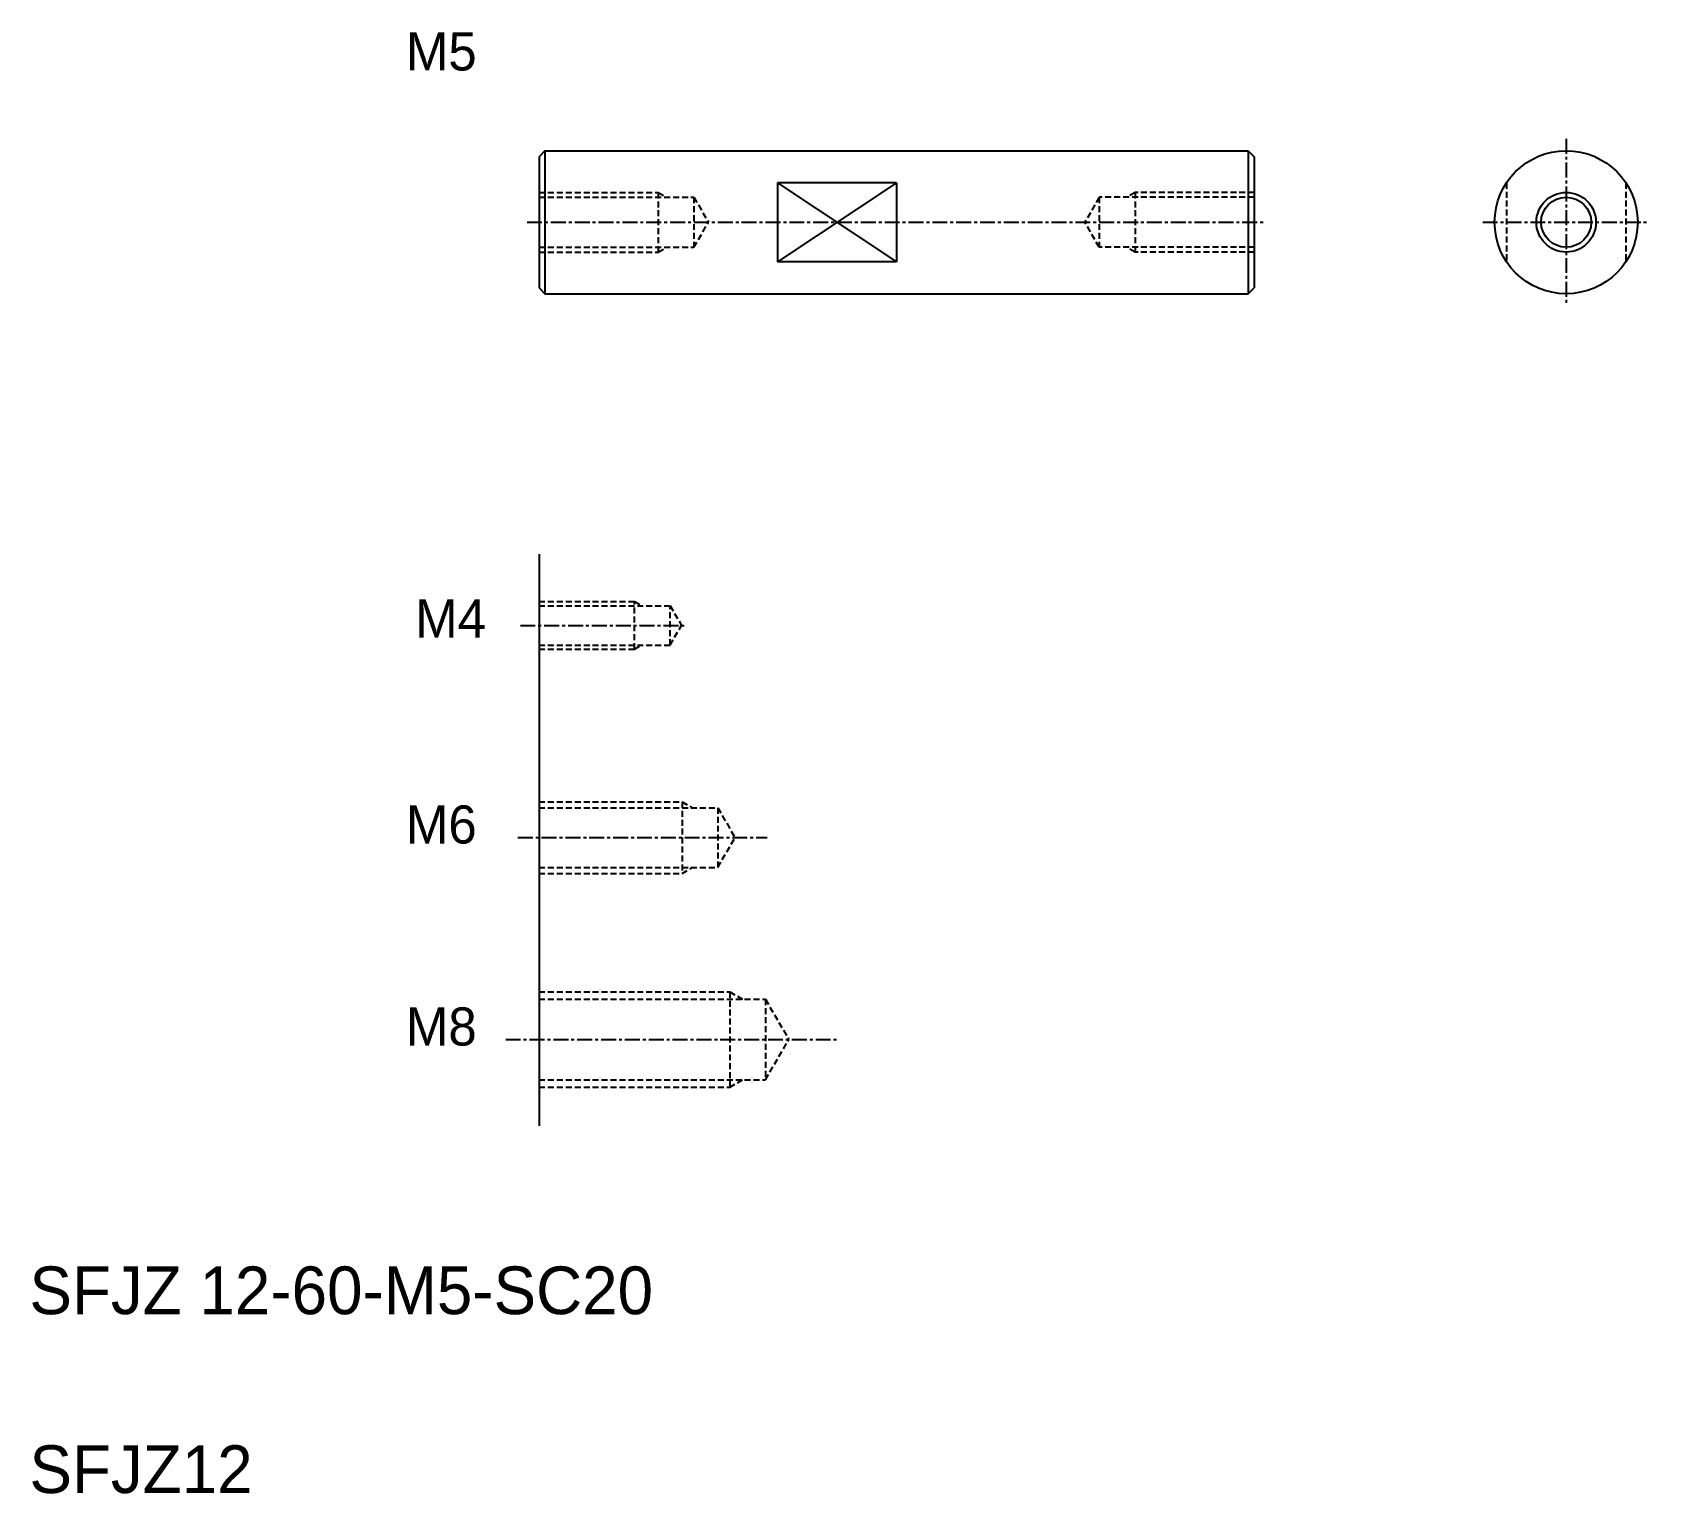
# Model space of a CAD drawing. Extents: x 95 to 231, y 53 to 175.
import ezdxf

# ---------------------------------------------------------------- set-up
doc = ezdxf.new("R2010")
doc.units = 0
doc.linetypes.add('CENTER', pattern=[2, 1.25, -0.25, 0.25, -0.25])
doc.linetypes.add('DASHED', pattern=[0.75, 0.5, -0.25])
doc.layers.get('0').update_dxf_attribs({"linetype": 'CONTINUOUS'})
doc.layers.add('CENTER', color=1, linetype='CENTER')

msp = doc.modelspace()

# ---------------------------------------------------------------- linework, layer by layer
at = {"color": 7, "linetype": 'CONTINUOUS'}
for p, q in [((138.17, 165.28), (137.67, 164.78)), ((137.67, 164.78), (137.67, 153.78)), ((138.17, 165.28), (197.17, 165.28)), ((138.17, 165.28), (138.17, 153.28)), ((197.17, 165.28), (197.17, 153.28)), ((197.17, 165.28), (197.67, 164.78)), ((197.67, 164.78), (197.67, 153.78)), ((157.67, 162.59), (157.67, 155.96)), ((167.67, 162.59), (157.67, 162.59)), ((167.67, 162.59), (167.67, 155.96)), ((197.67, 162.03), (197.67, 162.03)), ((197.67, 159.28), (197.67, 159.28)), ((167.67, 155.96), (157.67, 155.96)), ((137.67, 153.78), (138.17, 153.28)), ((197.17, 153.28), (197.67, 153.78)), ((138.17, 153.28), (197.17, 153.28)), ((137.67, 131.43), (137.67, 83.49))]:
    msp.add_line(p, q, dxfattribs=at)
at = {"color": 3, "linetype": 'DASHED'}
for p, q in [((137.67, 161.78), (147.67, 161.78)), ((147.67, 161.78), (147.67, 156.78)), ((147.67, 161.78), (148.27, 161.43)), ((187.67, 161.78), (187.06, 161.43)), ((197.67, 161.78), (187.67, 161.78)), ((187.67, 161.78), (187.67, 156.78)), ((218.84, 162.59), (218.84, 155.96)), ((228.84, 162.59), (228.84, 155.96)), ((137.67, 161.38), (150.67, 161.38)), ((150.67, 161.38), (151.88, 159.28)), ((150.67, 161.38), (150.67, 157.18)), ((184.67, 161.38), (183.46, 159.28)), ((197.67, 161.38), (184.67, 161.38)), ((184.67, 161.38), (184.67, 157.18)), ((150.67, 157.18), (151.88, 159.28)), ((184.67, 157.18), (183.46, 159.28)), ((137.67, 157.18), (150.67, 157.18)), ((137.67, 156.78), (147.67, 156.78)), ((147.67, 156.78), (148.27, 157.13)), ((197.67, 157.18), (184.67, 157.18)), ((187.67, 156.78), (187.06, 157.13)), ((197.67, 156.78), (187.67, 156.78)), ((137.67, 127.47), (145.67, 127.47)), ((137.67, 127.12), (148.67, 127.12)), ((145.67, 123.47), (145.67, 127.47)), ((145.67, 127.47), (146.27, 127.12)), ((148.67, 127.12), (149.62, 125.47)), ((148.67, 123.82), (148.67, 127.12)), ((148.67, 123.82), (149.62, 125.47)), ((137.67, 123.82), (148.67, 123.82)), ((145.67, 123.47), (146.27, 123.82)), ((137.67, 123.47), (145.67, 123.47)), ((137.67, 110.67), (149.67, 110.67)), ((137.67, 110.17), (152.67, 110.17)), ((149.67, 110.67), (149.67, 104.67)), ((149.67, 110.67), (150.53, 110.17)), ((152.67, 110.17), (152.67, 105.17)), ((152.67, 110.17), (154.11, 107.67)), ((152.67, 105.17), (154.11, 107.67)), ((137.67, 105.17), (152.67, 105.17)), ((137.67, 104.67), (149.67, 104.67)), ((149.67, 104.67), (150.53, 105.17)), ((137.67, 94.74), (153.67, 94.74)), ((137.67, 94.11), (156.67, 94.11)), ((153.67, 94.74), (154.75, 94.11)), ((153.67, 94.74), (153.67, 86.74)), ((156.67, 94.11), (158.62, 90.74)), ((156.67, 94.11), (156.67, 87.36)), ((156.67, 87.36), (158.62, 90.74)), ((137.67, 87.36), (156.67, 87.36)), ((153.67, 86.74), (154.75, 87.36)), ((137.67, 86.74), (153.67, 86.74))]:
    msp.add_line(p, q, dxfattribs=at)
at = {"color": 3, "linetype": 'CONTINUOUS'}
for p, q in [((157.67, 162.59), (167.67, 155.96)), ((167.67, 162.59), (157.67, 155.96))]:
    msp.add_line(p, q, dxfattribs=at)
at = {"color": 7, "linetype": 'CONTINUOUS'}
for radius in [6, 2.1]:
    msp.add_circle((223.84, 159.28), radius, dxfattribs=at)
at = {"color": 3}
msp.add_circle((223.84, 159.28), 2.5, dxfattribs=at)
at = {"layer": 'CENTER', "color": 1, "linetype": 'CENTER'}
for p, q in [((223.84, 166.28), (223.84, 152.28)), ((136.67, 159.28), (198.67, 159.28)), ((216.84, 159.28), (230.84, 159.28)), ((136.11, 125.47), (150.06, 125.47)), ((135.89, 107.67), (156.82, 107.67)), ((134.88, 90.74), (162.78, 90.74))]:
    msp.add_line(p, q, dxfattribs=at)

# ---------------------------------------------------------------- texts
at = {"color": 7, "linetype": 'CONTINUOUS'}
for s, height, p in [('M5', 3.2, (126.5, 172.01)), ('M4', 3.2, (127.28, 124.45)), ('M6', 3.2, (126.5, 107.17)), ('M8', 3.2, (126.5, 90.23)), ('SFJZ 12-60-M5-SC20', 4, (94.92, 67.7)), ('SFJZ12', 4, (94.92, 52.7))]:
    msp.add_text(s, height=height, dxfattribs=at).set_placement(p)

doc.saveas('drawing.dxf')
